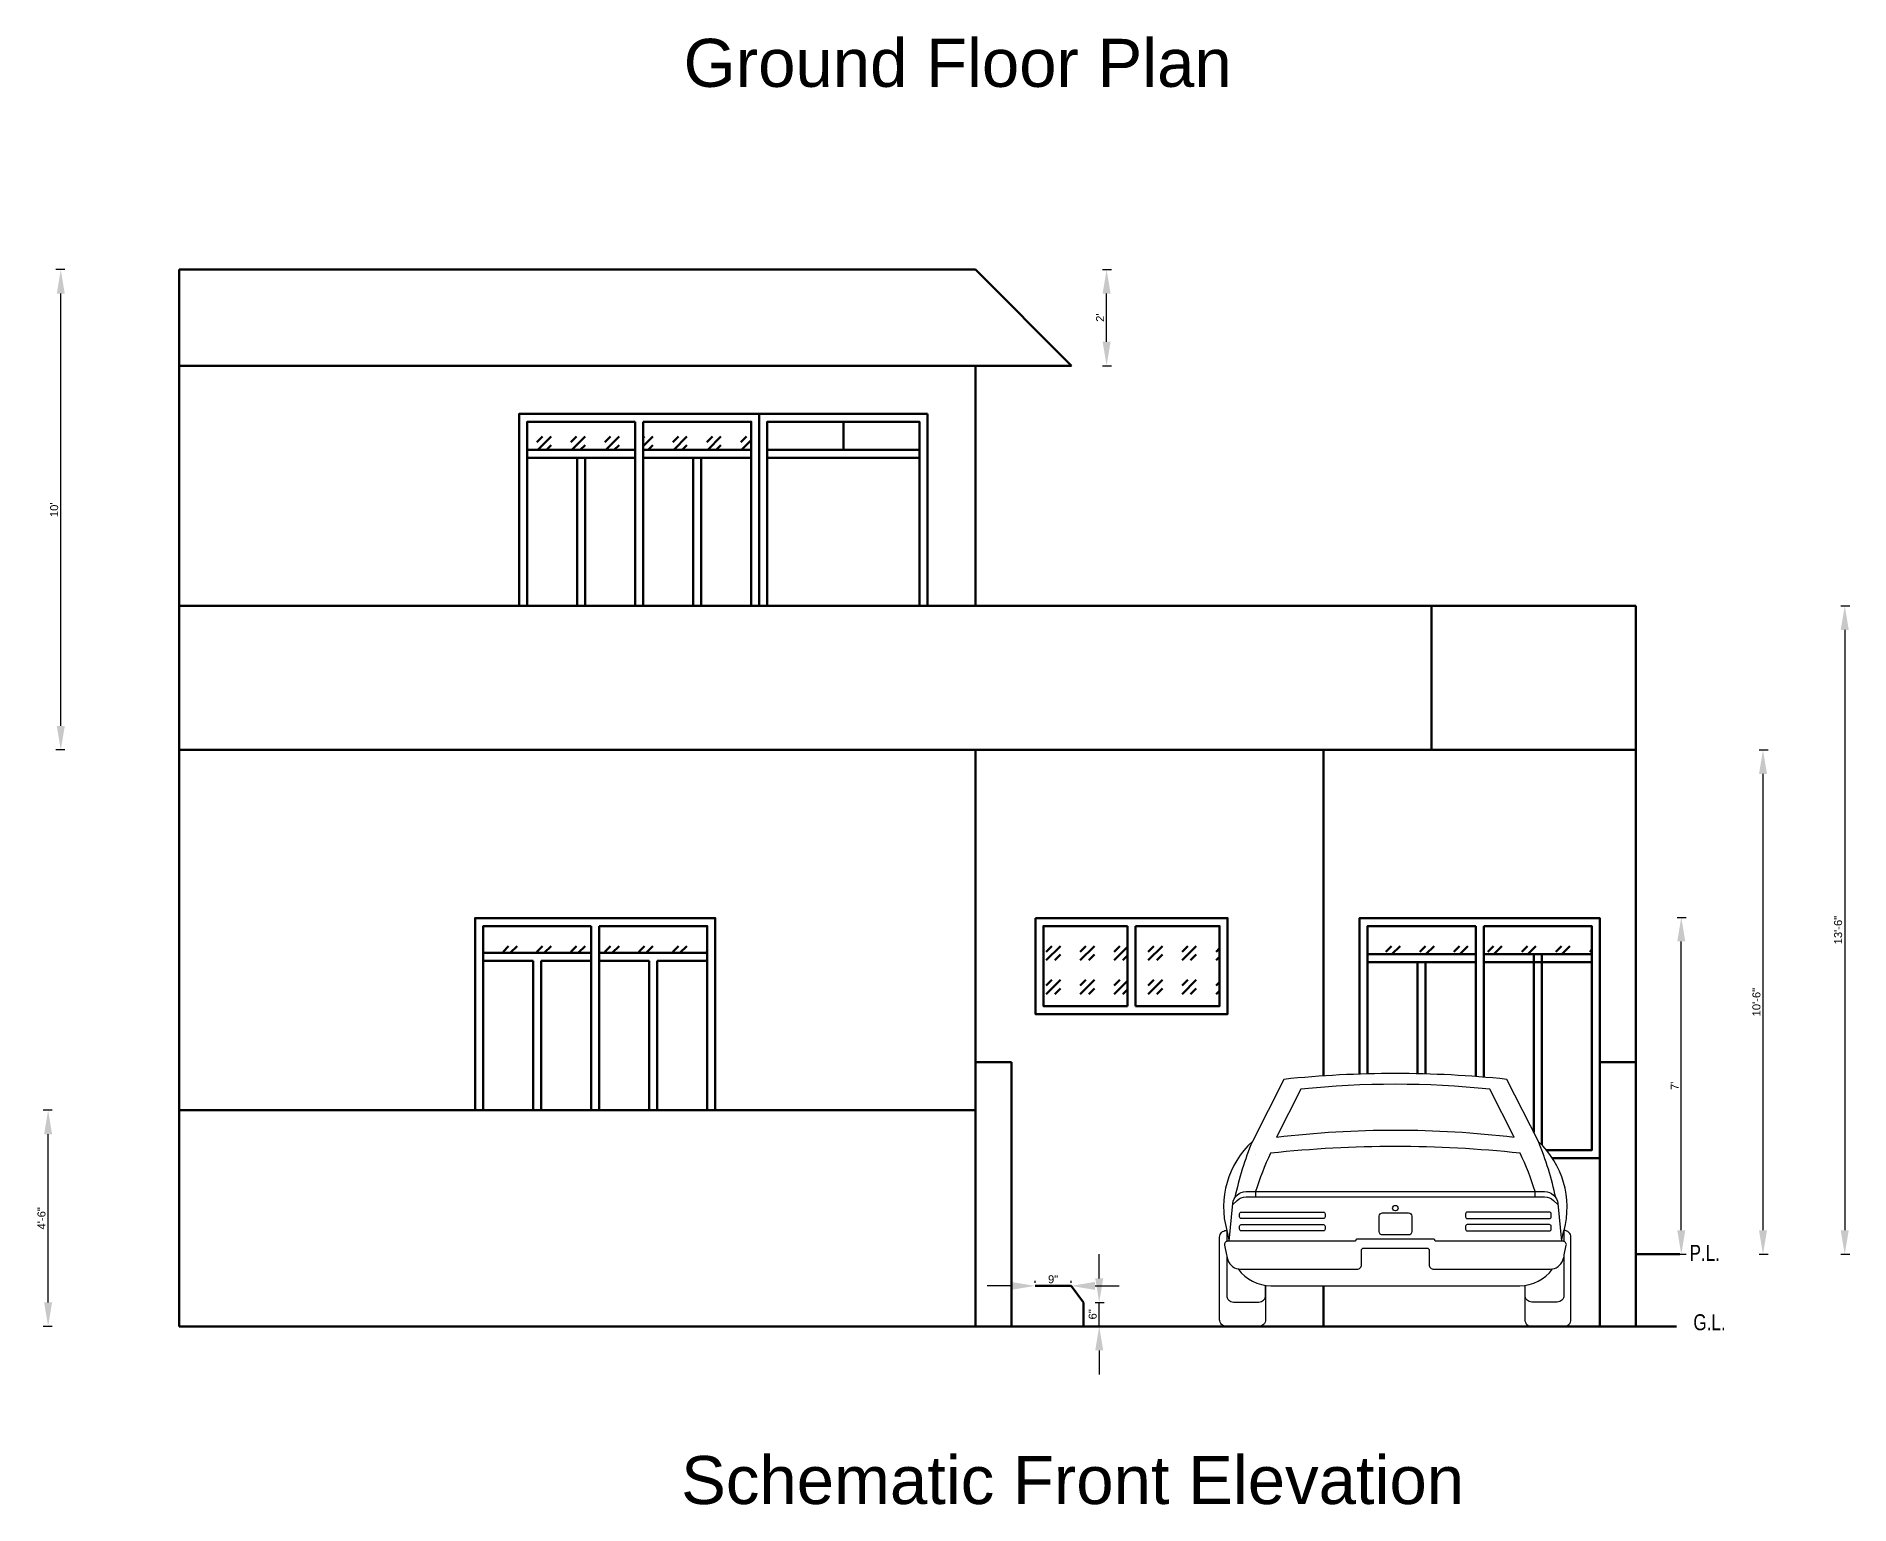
# Model space of a CAD drawing. Header units: inches. Extents: x 934 to 13503, y 40 to 6452.
# Drawn here: x 2900.6 to 3353.8, y 3828.8 to 4195.6 of the extents above; entities that cross this region are included whole.
import ezdxf

# ---------------------------------------------------------------- set-up
doc = ezdxf.new("R2010")
doc.units = ezdxf.units.IN
doc.layers.add('car', color=20, linetype='Continuous')
doc.layers.add('WINDOW', color=2, linetype='Continuous')
doc.styles.add('Annotative', font='arial.ttf')
doc.styles.get("Standard").update_dxf_attribs({"font": 'arial.ttf'})
doc.styles.add('YQ_DIM', font='solid1.shx', dxfattribs={"width": 0.8, "bigfont": 'HZDX.SHX'})
doc.dimstyles.new('feet inch', dxfattribs={"dimtxt": 2, "dimasz": 6, "dimexe": 1.25, "dimexo": 0.275, "dimtad": 1, "dimdec": 0, "dimdsep": 46, "dimlunit": 4, "dimtxsty": 'Standard', "dimcen": 2.5, "dimclrd": 2, "dimadec": 0, "dimazin": 0, "dimtfac": 1, "dimtdec": 0, "dimtmove": 0, "dimatfit": 3, "dimldrblk": 'ARCHTICK', "dimfxl": 1, "dimfxlon": 1, "dimarcsym": 0})

# ---------------------------------------------------------------- blocks, each defined once
blk = doc.blocks.new('*U355')
for p, q in [((-24.66, 54.68), (-31.66, 40.93)), ((31.66, 40.93), (24.66, 54.68)), ((-30.95, 37.96), (-30.95, 37.96)), ((-37.32, 21.22), (-36.82, 18.83)), ((36.82, 18.83), (37.31, 21.2)), ((-27.55, 9), (27.55, 9))]:
    blk.add_line(p, q)
for points in [[(-20.92, 52.5), (-26.31, 41.89), (-26.31, 41.89, -0.059427), (26.31, 41.89), (20.92, 52.5, 0.05217)], [(-34.12, 25.29), (-15.92, 25.29, -0.414214), (-15.55, 24.92), (-15.55, 24.24, -0.414214), (-15.92, 23.87), (-34.12, 23.87, -0.414214), (-34.49, 24.24), (-34.49, 24.92, -0.414214)], [(-2.82, 25.12), (2.9, 25.12, -0.414214), (3.64, 24.38), (3.64, 20.97, -0.414214), (2.9, 20.23), (-2.82, 20.23, -0.414214), (-3.56, 20.97), (-3.56, 24.38, -0.414214)], [(34.12, 25.29), (15.92, 25.29, 0.414214), (15.55, 24.92), (15.55, 24.24, 0.414214), (15.92, 23.87), (34.12, 23.87, 0.414214), (34.49, 24.24), (34.49, 24.92, 0.414214)], [(-34.12, 22.54), (-15.92, 22.54, -0.414214), (-15.55, 22.17), (-15.55, 21.49, -0.414214), (-15.92, 21.12), (-34.12, 21.12, -0.414214), (-34.49, 21.49), (-34.49, 22.17, -0.414214)], [(34.12, 22.54), (15.92, 22.54, 0.414214), (15.55, 22.17), (15.55, 21.49, 0.414214), (15.92, 21.12), (34.12, 21.12, 0.414214), (34.49, 21.49), (34.49, 22.17, 0.414214)], [(-7.5, 16.83, -0.414214), (-7, 17.33), (7, 17.33, -0.414214), (7.5, 16.83), (7.5, 13.67, 0.414214), (8.5, 12.67), (34.29, 12.67, 0.322734), (37.1, 14.69, 0.029256), (37.41, 15.83), (37.84, 17.94, 0.475639), (37.12, 18.83), (9, 18.83, -0.414214), (8.75, 19.08, 0.414214), (8.5, 19.33), (-8.5, 19.33, 0.414214), (-8.75, 19.08, -0.414214), (-9, 18.83), (-37.12, 18.83, 0.475639), (-37.84, 17.94), (-37.41, 15.83, 0.029158), (-37.1, 14.7, 0.322842), (-34.29, 12.67), (-8.5, 12.67, 0.414214), (-7.5, 13.67)]]:
    blk.add_lwpolyline(points, format="xyb", close=True)
for points in [[(30.95, 28.64), (30.95, 29.82, 0.037308), (27.62, 38.34, 0.052989), (-27.62, 38.34, 0.037308), (-30.95, 29.82), (-30.95, 28.64)], [(-36.82, 18.83), (-35.99, 27.2, -0.380946), (-33.05, 29.82), (33.04, 29.82, -0.380474), (35.98, 27.2), (36.82, 18.83)], [(-36.02, 26.89), (-35.02, 27.89, -0.184023), (-33.05, 28.64), (33.05, 28.64, -0.184023), (35.02, 27.89), (36.02, 26.89)], [(-28.73, 9.08), (-28.73, 1.48, -0.414214), (-30.21, 0), (-37.44, 0, -0.414214), (-38.92, 1.48), (-38.92, 19.74, -0.414214), (-37.44, 21.22), (-37.32, 21.22)], [(28.67, 9.07), (28.67, 1.48, 0.414214), (30.15, 0), (37.38, 0, 0.414214), (38.86, 1.48), (38.86, 19.74, 0.414214), (37.38, 21.22), (37.32, 21.22)], [(-37.32, 15.44), (-37.32, 6.85, 0.414214), (-35.84, 5.37), (-30.21, 5.37, 0.414214), (-28.73, 6.85), (-28.73, 9.08)], [(37.32, 15.44), (37.32, 6.85, -0.414214), (35.84, 5.37), (30.21, 5.37, -0.414214), (28.73, 6.85), (28.73, 9.08)]]:
    blk.add_lwpolyline(points, format="xyb")
for points in [[(-37.32, 21.22), (-37.32, 18.8)], [(37.32, 21.22), (37.32, 18.8)]]:
    blk.add_lwpolyline(points)
blk.add_circle((0, 26.18), 0.596)
for centre, radius, start, end in [((0, -181.13), 237.1, 84.03, 95.97), ((-18.4, 26.45), 19.63, 132.4835, 195.4658), ((30.86, 14.66), 67.81, 157.2124, 168.2366), ((18.26, 26.38), 19.77, 344.8595, 47.3598), ((-31.75, 14.41), 68.72, 11.827, 22.6625), ((-27.55, 17.88), 8.88, 215.5776, 270.0028), ((27.55, 17.88), 8.88, 270.0028, 324.3999)]:
    blk.add_arc(centre, radius, start, end)
blk = doc.blocks.new('*D356')
at = {"layer": 'Defpoints', "color": 0, "lineweight": 80, "transparency": 16777216}
for p in [(3300.3, 3975.49), (3311.67, 3975.49), (3300.3, 3891.31)]:
    blk.add_point(p, dxfattribs=at)
at = {"layer": 'WINDOW', "color": 0, "lineweight": -2, "transparency": 16777216}
for p, q in [((3310.67, 3975.49), (3312.92, 3975.49)), ((3310.67, 3891.31), (3312.92, 3891.31))]:
    blk.add_line(p, q, dxfattribs=at)
at = {"layer": 'WINDOW', "color": 2, "lineweight": -2, "transparency": 16777216}
blk.add_line((3311.67, 3897.31), (3311.67, 3969.49), dxfattribs=at)
at = {"layer": 'WINDOW', "color": 2, "lineweight": 80, "transparency": 16777216}
for points in [[(3310.67, 3969.49), (3312.67, 3969.49), (3311.67, 3975.49)], [(3310.67, 3897.31), (3312.67, 3897.31), (3311.67, 3891.31)]]:
    blk.add_solid(points, dxfattribs=at)
at = {"layer": 'WINDOW', "color": 0, "lineweight": 80, "transparency": 16777216, "insert": (3310.05, 3933.4), "char_height": 2, "attachment_point": 5, "rotation": 90}
blk.add_mtext("7'", dxfattribs=at)
blk = doc.blocks.new('_ArchTick')
at = {"color": 0, "linetype": 'ByBlock', "lineweight": 80, "const_width": 0.15}
blk.add_lwpolyline([(-0.5, -0.5), (0.5, 0.5)], dxfattribs=at)
blk = doc.blocks.new('*D357')
at = {"layer": 'Defpoints', "color": 0, "lineweight": 80, "transparency": 16777216}
for p in [(3300.3, 4017.31), (3332.1, 4017.31), (3300.3, 3891.31)]:
    blk.add_point(p, dxfattribs=at)
at = {"layer": 'WINDOW', "color": 0, "lineweight": -2, "transparency": 16777216}
for p, q in [((3331.1, 4017.31), (3333.35, 4017.31)), ((3331.1, 3891.31), (3333.35, 3891.31))]:
    blk.add_line(p, q, dxfattribs=at)
at = {"layer": 'WINDOW', "color": 2, "lineweight": -2, "transparency": 16777216}
blk.add_line((3332.1, 3897.31), (3332.1, 4011.31), dxfattribs=at)
at = {"layer": 'WINDOW', "color": 2, "lineweight": 80, "transparency": 16777216}
for points in [[(3331.1, 4011.31), (3333.1, 4011.31), (3332.1, 4017.31)], [(3331.1, 3897.31), (3333.1, 3897.31), (3332.1, 3891.31)]]:
    blk.add_solid(points, dxfattribs=at)
at = {"layer": 'WINDOW', "color": 0, "lineweight": 80, "transparency": 16777216, "insert": (3330.46, 3954.31), "char_height": 2, "attachment_point": 5, "rotation": 90}
blk.add_mtext('10\'-6"', dxfattribs=at)
blk = doc.blocks.new('*D358')
at = {"layer": 'Defpoints', "color": 0, "lineweight": 80, "transparency": 16777216}
for p in [(3300.3, 4053.31), (3300.3, 3891.31), (3352.52, 3891.31)]:
    blk.add_point(p, dxfattribs=at)
at = {"layer": 'WINDOW', "color": 0, "lineweight": -2, "transparency": 16777216}
for p, q in [((3351.52, 4053.31), (3353.77, 4053.31)), ((3351.52, 3891.31), (3353.77, 3891.31))]:
    blk.add_line(p, q, dxfattribs=at)
at = {"layer": 'WINDOW', "color": 2, "lineweight": -2, "transparency": 16777216}
blk.add_line((3352.52, 4047.31), (3352.52, 3897.31), dxfattribs=at)
at = {"layer": 'WINDOW', "color": 2, "lineweight": 80, "transparency": 16777216}
for points in [[(3351.52, 4047.31), (3353.52, 4047.31), (3352.52, 4053.31)], [(3351.52, 3897.31), (3353.52, 3897.31), (3352.52, 3891.31)]]:
    blk.add_solid(points, dxfattribs=at)
at = {"layer": 'WINDOW', "color": 0, "lineweight": 80, "transparency": 16777216, "insert": (3350.87, 3972.31), "char_height": 2, "attachment_point": 5, "rotation": 90}
blk.add_mtext('13\'-6"', dxfattribs=at)
blk = doc.blocks.new('*D359')
at = {"layer": 'Defpoints', "color": 0, "lineweight": 80, "transparency": 16777216}
for p in [(3135.3, 4137.31), (3168.08, 4137.31), (3135.3, 4113.31)]:
    blk.add_point(p, dxfattribs=at)
at = {"layer": 'WINDOW', "color": 0, "lineweight": -2, "transparency": 16777216}
for p, q in [((3167.08, 4137.31), (3169.33, 4137.31)), ((3167.08, 4113.31), (3169.33, 4113.31))]:
    blk.add_line(p, q, dxfattribs=at)
at = {"layer": 'WINDOW', "color": 2, "lineweight": -2, "transparency": 16777216}
blk.add_line((3168.08, 4119.31), (3168.08, 4131.31), dxfattribs=at)
at = {"layer": 'WINDOW', "color": 2, "lineweight": 80, "transparency": 16777216}
for points in [[(3167.08, 4131.31), (3169.08, 4131.31), (3168.08, 4137.31)], [(3167.08, 4119.31), (3169.08, 4119.31), (3168.08, 4113.31)]]:
    blk.add_solid(points, dxfattribs=at)
at = {"layer": 'WINDOW', "color": 0, "lineweight": 80, "transparency": 16777216, "insert": (3166.45, 4125.31), "char_height": 2, "attachment_point": 5, "rotation": 90}
blk.add_mtext("2'", dxfattribs=at)
blk = doc.blocks.new('*D360')
at = {"layer": 'Defpoints', "color": 0, "lineweight": 80, "transparency": 16777216}
for p in [(2903.59, 3927.31), (2936.3, 3927.31), (2936.3, 3873.31)]:
    blk.add_point(p, dxfattribs=at)
at = {"layer": 'WINDOW', "color": 0, "lineweight": -2, "transparency": 16777216}
for p, q in [((2904.59, 3927.31), (2902.34, 3927.31)), ((2904.59, 3873.31), (2902.34, 3873.31))]:
    blk.add_line(p, q, dxfattribs=at)
at = {"layer": 'WINDOW', "color": 2, "lineweight": -2, "transparency": 16777216}
blk.add_line((2903.59, 3879.31), (2903.59, 3921.31), dxfattribs=at)
at = {"layer": 'WINDOW', "color": 2, "lineweight": 80, "transparency": 16777216}
for points in [[(2902.59, 3921.31), (2904.59, 3921.31), (2903.59, 3927.31)], [(2902.59, 3879.31), (2904.59, 3879.31), (2903.59, 3873.31)]]:
    blk.add_solid(points, dxfattribs=at)
at = {"layer": 'WINDOW', "color": 0, "lineweight": 80, "transparency": 16777216, "insert": (2901.94, 3900.31), "char_height": 2, "attachment_point": 5, "rotation": 90}
blk.add_mtext('4\'-6"', dxfattribs=at)
blk = doc.blocks.new('*D361')
at = {"layer": 'Defpoints', "color": 0, "lineweight": 80, "transparency": 16777216}
for p in [(2906.76, 4137.31), (2936.3, 4137.31), (2936.3, 4017.31)]:
    blk.add_point(p, dxfattribs=at)
at = {"layer": 'WINDOW', "color": 0, "lineweight": -2, "transparency": 16777216}
for p, q in [((2907.76, 4137.31), (2905.51, 4137.31)), ((2907.76, 4017.31), (2905.51, 4017.31))]:
    blk.add_line(p, q, dxfattribs=at)
at = {"layer": 'WINDOW', "color": 2, "lineweight": -2, "transparency": 16777216}
blk.add_line((2906.76, 4023.31), (2906.76, 4131.31), dxfattribs=at)
at = {"layer": 'WINDOW', "color": 2, "lineweight": 80, "transparency": 16777216}
for points in [[(2905.76, 4131.31), (2907.76, 4131.31), (2906.76, 4137.31)], [(2905.76, 4023.31), (2907.76, 4023.31), (2906.76, 4017.31)]]:
    blk.add_solid(points, dxfattribs=at)
at = {"layer": 'WINDOW', "color": 0, "lineweight": 80, "transparency": 16777216, "insert": (2905.11, 4077.31), "char_height": 2, "attachment_point": 5, "rotation": 90}
blk.add_mtext("10'", dxfattribs=at)
blk = doc.blocks.new('*D364')
at = {"layer": 'Defpoints', "color": 0, "lineweight": 80, "transparency": 16777216}
for p in [(3150.21, 3883.42), (3150.21, 3883.28, 5.91), (3159.21, 3883.28, 5.91)]:
    blk.add_point(p, dxfattribs=at)
at = {"layer": 'WINDOW', "color": 2, "lineweight": -2, "transparency": 16777216}
for p, q in [((3144.21, 3883.42), (3138.21, 3883.42)), ((3159.21, 3883.42), (3150.21, 3883.42)), ((3165.21, 3883.42), (3171.21, 3883.42))]:
    blk.add_line(p, q, dxfattribs=at)
at = {"layer": 'WINDOW', "color": 0, "lineweight": -2, "transparency": 16777216}
for p, q in [((3150.21, 3884.16), (3150.21, 3884.67)), ((3159.21, 3884.16), (3159.21, 3884.67))]:
    blk.add_line(p, q, dxfattribs=at)
at = {"layer": 'WINDOW', "color": 2, "lineweight": 80, "transparency": 16777216}
for points in [[(3144.21, 3884.42), (3144.21, 3882.42), (3150.21, 3883.42)], [(3165.21, 3884.42), (3165.21, 3882.42), (3159.21, 3883.42)]]:
    blk.add_solid(points, dxfattribs=at)
at = {"layer": 'WINDOW', "color": 0, "lineweight": 80, "transparency": 16777216, "insert": (3154.71, 3885.07), "char_height": 2, "attachment_point": 5}
blk.add_mtext('9"', dxfattribs=at)
blk = doc.blocks.new('*D365')
at = {"layer": 'Defpoints', "color": 0, "lineweight": 80, "transparency": 16777216}
for p in [(3162.3, 3879.31), (3166.24, 3879.31), (3162.3, 3873.31)]:
    blk.add_point(p, dxfattribs=at)
at = {"layer": 'WINDOW', "color": 2, "lineweight": -2, "transparency": 16777216}
for p, q in [((3166.24, 3885.31), (3166.24, 3891.31)), ((3166.24, 3873.31), (3166.24, 3879.31)), ((3166.24, 3867.31), (3166.24, 3861.31))]:
    blk.add_line(p, q, dxfattribs=at)
at = {"layer": 'WINDOW', "color": 0, "lineweight": -2, "transparency": 16777216}
for p, q in [((3165.24, 3879.31), (3167.49, 3879.31)), ((3165.24, 3873.31), (3167.49, 3873.31))]:
    blk.add_line(p, q, dxfattribs=at)
at = {"layer": 'WINDOW', "color": 2, "lineweight": 80, "transparency": 16777216}
for points in [[(3165.24, 3885.31), (3167.24, 3885.31), (3166.24, 3879.31)], [(3165.24, 3867.31), (3167.24, 3867.31), (3166.24, 3873.31)]]:
    blk.add_solid(points, dxfattribs=at)
at = {"layer": 'WINDOW', "color": 0, "lineweight": 80, "transparency": 16777216, "insert": (3164.6, 3876.31), "char_height": 2, "attachment_point": 5, "rotation": 90}
blk.add_mtext('6"', dxfattribs=at)

msp = doc.modelspace()

# ---------------------------------------------------------------- linework, layer by layer
at = {"color": 0, "lineweight": 80}
for p, q in [((2936.299, 3873.308), (2936.299, 4137.308)), ((2936.299, 4137.308), (3135.299, 4137.308)), ((3159.299, 4113.308), (3135.299, 4137.308)), ((2936.299, 4113.308), (3159.299, 4113.308)), ((3135.299, 4053.308), (3135.299, 4113.308)), ((3123.299, 4053.308), (3123.299, 4101.308)), ((3050.299, 4099.308), (3050.299, 4053.308)), ((3052.299, 4099.308), (3052.299, 4053.308)), ((3035.799, 4090.308), (3035.799, 4053.308)), ((3037.799, 4090.308), (3037.799, 4053.308)), ((3064.799, 4090.308), (3064.799, 4053.308)), ((3066.799, 4090.308), (3066.799, 4053.308)), ((2936.299, 4053.308), (3300.299, 4053.308)), ((3300.299, 3873.308), (3300.299, 4053.308)), ((2936.299, 4017.308), (3300.299, 4017.308)), ((3135.299, 3873.308), (3135.299, 4017.308)), ((3222.299, 4017.308), (3222.299, 3935.871)), ((3135.299, 3939.308), (3144.299, 3939.308)), ((3144.299, 3873.308), (3144.299, 3939.308)), ((3291.299, 3939.308), (3300.299, 3939.308)), ((2936.299, 3927.308), (3135.299, 3927.308)), ((3291.299, 3915.308), (3279.509, 3915.308)), ((3159.212, 3883.424, 5.913), (3150.212, 3883.424, 5.913)), ((3162.299, 3879.308, 9), (3159.212, 3883.424, 5.913)), ((3222.299, 3883.464), (3222.299, 3873.308)), ((3162.299, 3873.308), (3162.299, 3879.308)), ((3162.299, 3879.308), (3162.299, 3879.308, 9)), ((2936.299, 3873.308), (3300.299, 3873.308))]:
    msp.add_line(p, q, dxfattribs=at)
for points in [[(3021.299, 4053.308), (3021.299, 4101.308), (3081.299, 4101.308), (3081.299, 4053.308)], [(3023.299, 4055.308), (3023.299, 4099.308), (3050.299, 4099.308)], [(3052.299, 4099.308), (3079.299, 4099.308), (3079.299, 4055.308)]]:
    msp.add_lwpolyline(points, dxfattribs=at)
at = {"layer": 'WINDOW', "color": 0, "lineweight": 80}
for p, q in [((3102.299, 4099.308), (3102.299, 4092.308)), ((3050.299, 4092.308), (3023.299, 4092.308)), ((3079.299, 4092.308), (3052.299, 4092.308)), ((3121.299, 4092.308), (3083.299, 4092.308)), ((3050.299, 4090.308), (3023.299, 4090.308)), ((3079.299, 4090.308), (3052.299, 4090.308)), ((3121.299, 4090.308), (3083.299, 4090.308)), ((3249.299, 4053.308), (3249.299, 4017.308)), ((3039.299, 3973.308), (3039.299, 3927.308)), ((3041.299, 3973.308), (3041.299, 3927.308)), ((3173.299, 3973.308), (3173.299, 3953.308)), ((3175.299, 3973.308), (3175.299, 3953.308)), ((3260.299, 3973.308), (3260.299, 3935.719)), ((3262.299, 3973.308), (3262.299, 3935.561)), ((3012.299, 3966.626), (3039.299, 3966.626)), ((3041.299, 3966.589), (3068.299, 3966.589)), ((3260.299, 3966.308), (3233.299, 3966.308)), ((3262.299, 3966.308), (3289.299, 3966.308)), ((3274.799, 3966.308), (3274.799, 3921.84)), ((3276.799, 3966.308), (3276.799, 3918.679)), ((3012.299, 3964.626), (3024.799, 3964.626)), ((3024.799, 3964.626), (3024.799, 3927.308)), ((3026.799, 3964.626), (3026.799, 3927.308)), ((3026.799, 3964.626), (3039.299, 3964.626)), ((3041.299, 3964.589), (3053.799, 3964.589)), ((3053.799, 3964.589), (3053.799, 3927.308)), ((3055.799, 3964.589), (3055.799, 3927.308)), ((3055.799, 3964.589), (3068.299, 3964.589)), ((3260.299, 3964.308), (3233.299, 3964.308)), ((3245.799, 3964.308), (3245.799, 3936.415)), ((3247.799, 3964.308), (3247.799, 3936.366)), ((3262.299, 3964.308), (3289.299, 3964.308)), ((3291.299, 3915.308), (3291.299, 3873.308)), ((3300.299, 3891.308), (3311.276, 3891.308)), ((3300.299, 3873.308), (3310.48, 3873.308))]:
    msp.add_line(p, q, dxfattribs=at)
at = {"layer": 'WINDOW', "color": 0, "linetype": 'Continuous', "lineweight": 80, "transparency": 33554687}
for p, q in [((3025.74, 4094.197), (3027.154, 4095.611)), ((3025.971, 4092.308), (3029.275, 4095.611)), ((3028.093, 4092.308), (3029.275, 4093.49)), ((3034.225, 4094.197), (3035.639, 4095.611)), ((3034.457, 4092.308), (3037.761, 4095.611)), ((3036.578, 4092.308), (3037.761, 4093.49)), ((3042.71, 4094.197), (3044.125, 4095.611)), ((3042.942, 4092.308), (3046.246, 4095.611)), ((3045.063, 4092.308), (3046.246, 4093.49)), ((3052.299, 4093.179), (3054.731, 4095.611)), ((3052.299, 4095.301), (3052.61, 4095.611)), ((3053.549, 4092.308), (3054.731, 4093.49)), ((3059.681, 4094.197), (3061.095, 4095.611)), ((3059.913, 4092.308), (3063.216, 4095.611)), ((3062.034, 4092.308), (3063.216, 4093.49)), ((3068.166, 4094.197), (3069.58, 4095.611)), ((3068.398, 4092.308), (3071.702, 4095.611)), ((3070.519, 4092.308), (3071.702, 4093.49)), ((3076.652, 4094.197), (3078.066, 4095.611)), ((3076.883, 4092.308), (3079.299, 4094.723)), ((3079.004, 4092.308), (3079.299, 4092.602)), ((3017.255, 3973.282), (3017.28, 3973.308)), ((3019.376, 3973.282), (3019.401, 3973.308)), ((3025.74, 3973.282), (3025.765, 3973.308)), ((3027.861, 3973.282), (3027.887, 3973.308)), ((3034.225, 3973.282), (3034.251, 3973.308)), ((3036.346, 3973.282), (3036.372, 3973.308)), ((3042.71, 3973.282), (3042.736, 3973.308)), ((3044.832, 3973.282), (3044.857, 3973.308)), ((3051.196, 3973.282), (3051.221, 3973.308)), ((3053.317, 3973.282), (3053.343, 3973.308)), ((3059.681, 3973.282), (3059.707, 3973.308)), ((3061.802, 3973.282), (3061.828, 3973.308)), ((3068.166, 3973.282), (3068.192, 3973.308)), ((3153.019, 3973.282), (3153.045, 3973.308)), ((3155.14, 3973.282), (3155.166, 3973.308)), ((3161.504, 3973.282), (3161.53, 3973.308)), ((3163.626, 3973.282), (3163.651, 3973.308)), ((3169.99, 3973.282), (3170.015, 3973.308)), ((3172.111, 3973.282), (3172.136, 3973.308)), ((3178.475, 3973.282), (3178.5, 3973.308)), ((3180.596, 3973.282), (3180.622, 3973.308)), ((3186.96, 3973.282), (3186.986, 3973.308)), ((3189.081, 3973.282), (3189.107, 3973.308)), ((3195.445, 3973.282), (3195.471, 3973.308)), ((3237.872, 3973.282), (3237.897, 3973.308)), ((3239.993, 3973.282), (3240.019, 3973.308)), ((3246.357, 3973.282), (3246.383, 3973.308)), ((3248.478, 3973.282), (3248.504, 3973.308)), ((3254.842, 3973.282), (3254.868, 3973.308)), ((3256.964, 3973.282), (3256.989, 3973.308)), ((3263.328, 3973.282), (3263.353, 3973.308)), ((3265.449, 3973.282), (3265.475, 3973.308)), ((3271.813, 3973.282), (3271.839, 3973.308)), ((3273.934, 3973.282), (3273.96, 3973.308)), ((3280.298, 3973.282), (3280.324, 3973.308)), ((3282.42, 3973.282), (3282.445, 3973.308)), ((3288.784, 3973.282), (3288.809, 3973.308)), ((3012.299, 3968.327), (3012.305, 3968.332)), ((3017.255, 3966.918), (3018.669, 3968.332)), ((3019.084, 3966.626), (3020.79, 3968.332)), ((3025.74, 3966.918), (3027.154, 3968.332)), ((3027.569, 3966.626), (3029.275, 3968.332)), ((3034.225, 3966.918), (3035.639, 3968.332)), ((3036.054, 3966.626), (3037.761, 3968.332)), ((3042.71, 3966.918), (3044.125, 3968.332)), ((3044.503, 3966.589), (3046.246, 3968.332)), ((3051.196, 3966.918), (3052.61, 3968.332)), ((3052.988, 3966.589), (3054.731, 3968.332)), ((3059.681, 3966.918), (3061.095, 3968.332)), ((3061.473, 3966.589), (3063.216, 3968.332)), ((3068.166, 3966.918), (3068.299, 3967.051)), ((3153.019, 3964.797), (3156.555, 3968.332)), ((3153.019, 3966.918), (3154.433, 3968.332)), ((3155.14, 3964.797), (3156.555, 3966.211)), ((3161.504, 3964.797), (3165.04, 3968.332)), ((3161.504, 3966.918), (3162.919, 3968.332)), ((3163.626, 3964.797), (3165.04, 3966.211)), ((3169.99, 3966.918), (3171.404, 3968.332)), ((3169.99, 3964.797), (3173.299, 3968.106)), ((3172.111, 3964.797), (3173.299, 3965.985)), ((3178.475, 3964.797), (3182.01, 3968.332)), ((3178.475, 3966.918), (3179.889, 3968.332)), ((3180.596, 3964.797), (3182.01, 3966.211)), ((3186.96, 3964.797), (3190.496, 3968.332)), ((3186.96, 3966.918), (3188.374, 3968.332)), ((3189.081, 3964.797), (3190.496, 3966.211)), ((3195.445, 3966.918), (3196.299, 3967.772)), ((3195.445, 3964.797), (3196.299, 3965.65)), ((3237.872, 3966.918), (3239.286, 3968.332)), ((3239.383, 3966.308), (3241.407, 3968.332)), ((3246.357, 3966.918), (3247.771, 3968.332)), ((3247.868, 3966.308), (3249.893, 3968.332)), ((3254.842, 3966.918), (3256.257, 3968.332)), ((3256.353, 3966.308), (3258.378, 3968.332)), ((3263.328, 3966.918), (3264.742, 3968.332)), ((3264.839, 3966.308), (3266.863, 3968.332)), ((3271.813, 3966.918), (3273.227, 3968.332)), ((3273.324, 3966.308), (3275.349, 3968.332)), ((3280.298, 3966.918), (3281.712, 3968.332)), ((3281.809, 3966.308), (3283.834, 3968.332)), ((3288.784, 3966.918), (3289.299, 3967.434)), ((3153.019, 3956.311), (3156.555, 3959.847)), ((3153.019, 3958.433), (3154.433, 3959.847)), ((3155.14, 3956.311), (3156.555, 3957.726)), ((3161.504, 3956.311), (3165.04, 3959.847)), ((3161.504, 3958.433), (3162.919, 3959.847)), ((3163.626, 3956.311), (3165.04, 3957.726)), ((3169.99, 3958.433), (3171.404, 3959.847)), ((3169.99, 3956.311), (3173.299, 3959.621)), ((3172.111, 3956.311), (3173.299, 3957.5)), ((3178.475, 3956.311), (3182.01, 3959.847)), ((3178.475, 3958.433), (3179.889, 3959.847)), ((3180.596, 3956.311), (3182.01, 3957.726)), ((3186.96, 3956.311), (3190.496, 3959.847)), ((3186.96, 3958.433), (3188.374, 3959.847)), ((3189.081, 3956.311), (3190.496, 3957.726)), ((3195.445, 3958.433), (3196.299, 3959.286)), ((3195.445, 3956.311), (3196.299, 3957.165))]:
    msp.add_line(p, q, dxfattribs=at)
at = {"layer": 'WINDOW', "color": 0, "lineweight": 80}
for points in [[(3021.299, 4053.308), (3021.299, 4101.308), (3123.299, 4101.308)], [(3081.299, 4053.308), (3081.299, 4101.308)], [(3123.299, 4101.308), (3123.299, 4053.308)], [(3023.299, 4053.308), (3023.299, 4099.308), (3050.299, 4099.308)], [(3052.299, 4099.308), (3079.299, 4099.308), (3079.299, 4053.308)], [(3083.299, 4053.308), (3083.299, 4099.308), (3121.299, 4099.308), (3121.299, 4053.308)], [(3010.299, 3927.308), (3010.299, 3975.308), (3070.299, 3975.308), (3070.299, 3927.308)], [(3231.299, 3936.324), (3231.299, 3975.308), (3291.299, 3975.308), (3291.299, 3915.308), (3279.509, 3915.308)], [(3012.299, 3927.308), (3012.299, 3973.308), (3039.299, 3973.308)], [(3041.299, 3973.308), (3068.299, 3973.308), (3068.299, 3927.308)], [(3173.299, 3953.308), (3152.299, 3953.308), (3152.299, 3973.308), (3173.299, 3973.308)], [(3175.299, 3973.308), (3196.299, 3973.308), (3196.299, 3953.308), (3175.299, 3953.308)], [(3233.299, 3936.383), (3233.299, 3973.308), (3260.299, 3973.308)], [(3262.299, 3973.308), (3289.299, 3973.308), (3289.299, 3917.308), (3278.033, 3917.308)]]:
    msp.add_lwpolyline(points, dxfattribs=at)
msp.add_lwpolyline([(3150.299, 3975.308), (3198.299, 3975.308), (3198.299, 3951.308), (3150.299, 3951.308)], close=True, dxfattribs=at)

# ---------------------------------------------------------------- block references
at = {"layer": 'car', "color": 0, "lineweight": 80, "xscale": 1.128607217323776, "yscale": 1.128607217323776, "zscale": 1.128607217323776}
msp.add_blockref('*U355', (3240.23, 3873.308), dxfattribs=at)

# ---------------------------------------------------------------- texts
at = {"layer": 'WINDOW', "color": 0, "lineweight": 80, "char_height": 12, "attachment_point": 1, "style": 'Annotative'}
for s, insert, width in [('\\pxqc;Ground Floor Plan', (3047.859, 4194.97), 166.01804), ('\\pxqc;Schematic Front Elevation', (3056.144, 3840.922), 206.88185)]:
    msp.add_mtext(s, dxfattribs=dict(at, insert=insert, width=width))
at = {"layer": 'WINDOW', "color": 0, "lineweight": 80, "char_height": 4, "attachment_point": 1, "style": 'YQ_DIM'}
for s, insert in [('\\PP.L.', (3313.733, 3900.344)), ('\\PG.L.', (3314.69, 3883.004))]:
    msp.add_mtext_dynamic_manual_height_columns(s, width=36.23969, gutter_width=1.228, heights=[0], dxfattribs=dict(at, insert=insert))

# ---------------------------------------------------------------- dimensions: what is measured, and where the dimension line sits
at = {"layer": 'WINDOW', "color": 0, "lineweight": 80}
for base, p1, p2, picture, middle in [((2906.756, 4137.308), (2936.299, 4017.308), (2936.299, 4137.308), '*D361', (2905.109, 4077.308)), ((3168.079, 4137.308), (3135.299, 4113.308), (3135.299, 4137.308), '*D359', (3166.45, 4125.308)), ((3352.517, 3891.308), (3300.299, 4053.308), (3300.299, 3891.308), '*D358', (3350.87, 3972.308)), ((3332.105, 4017.308), (3300.299, 3891.308), (3300.299, 4017.308), '*D357', (3330.459, 3954.308)), ((3311.67, 3975.493), (3300.299, 3891.308), (3300.299, 3975.493), '*D356', (3310.045, 3933.4)), ((2903.589, 3927.308), (2936.299, 3873.308), (2936.299, 3927.308), '*D360', (2901.943, 3900.308)), ((3166.242, 3879.308), (3162.299, 3873.308), (3162.299, 3879.308), '*D365', (3164.596, 3876.308))]:
    dim = msp.add_linear_dim(base=base, p1=p1, p2=p2, angle=90, dimstyle='feet inch', dxfattribs=at)
    dim.commit()
    dim.dimension.update_dxf_attribs({"geometry": picture, "text_midpoint": middle})
dim = msp.add_linear_dim(base=(3150.212, 3883.424, 5.913), p1=(3159.212, 3883.278, 11.826), p2=(3150.212, 3883.278, 11.826), dimstyle='feet inch', dxfattribs=at)
dim.commit()
dim.dimension.update_dxf_attribs({"geometry": '*D364', "text_midpoint": (3154.712, 3885.07, 5.913)})

doc.saveas('drawing.dxf')
